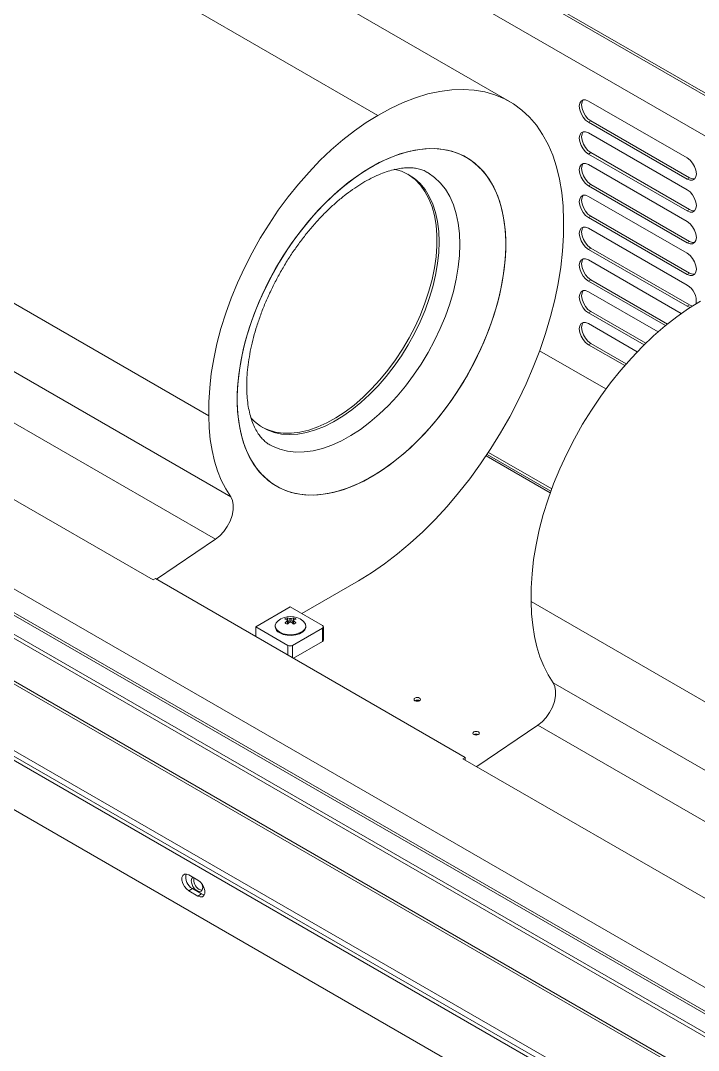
# Model space of a CAD drawing. Header units: millimetres. Extents: x 232323 to 272954, y -5343 to 8721.
# Drawn here: x 271859.6 to 272023.9, y 1152 to 1401.9 of the extents above; entities that cross this region are included whole.
import ezdxf

# ---------------------------------------------------------------- set-up
doc = ezdxf.new("R2010")
doc.units = ezdxf.units.MM
doc.header["$MEASUREMENT"] = 0
doc.layers.get('0').update_dxf_attribs({"linetype": 'CONTINUOUS'})
doc.layers.add('에어가이드', color=3, linetype='CONTINUOUS')

# ---------------------------------------------------------------- blocks, each defined once
blk = doc.blocks.new('A$C082D5D62')
at = {"color": 7, "linetype": 'Continuous', "lineweight": 15}
for p, q in [((146.1, 570.54), (784.22, 202.16)), ((146.66, 570.86), (784.78, 202.48)), ((146.1, 560.77), (775.75, 197.27)), ((410.09, 389.36), (323.79, 439.18)), ((378.17, 386), (291.87, 435.82)), ((660.06, 57.37), (9.19, 433.11)), ((660.06, 51.59), (9.19, 427.33)), ((660.06, 50.95), (9.19, 426.69)), ((16.18, 405.98), (656.47, 36.34)), ((16.32, 406.6), (656.62, 36.96)), ((0, 396.76), (666.8, 11.83)), ((0.89, 397.28), (667.69, 12.34)), ((453.16, 375.66), (429.22, 389.48)), ((2.78, 383.2), (664.01, 1.48)), ((429.78, 384.66), (429.22, 384.34)), ((429.22, 384.34), (453.16, 370.52)), ((429.78, 384.66), (453.72, 370.84)), ((453.16, 367.95), (429.22, 381.77)), ((429.78, 376.95), (429.22, 376.62)), ((429.22, 376.62), (453.16, 362.8)), ((429.78, 376.95), (453.72, 363.12)), ((453.16, 360.23), (429.22, 374.05)), ((453.72, 370.84), (453.16, 370.52)), ((429.78, 369.23), (429.22, 368.91)), ((429.22, 368.91), (453.16, 355.09)), ((429.78, 369.23), (453.72, 355.41)), ((453.16, 352.52), (429.22, 366.34)), ((337.17, 313.11), (250.87, 362.93)), ((453.72, 363.12), (453.16, 362.8)), ((429.78, 361.51), (429.22, 361.19)), ((429.22, 361.19), (453.16, 347.37)), ((429.78, 361.51), (453.72, 347.69)), ((453.16, 344.8), (429.22, 358.62)), ((453.72, 355.41), (453.16, 355.09)), ((429.78, 353.8), (429.22, 353.48)), ((429.22, 353.48), (453.16, 339.66)), ((429.78, 353.8), (453.72, 339.98)), ((451.73, 337.91), (429.22, 350.91)), ((453.72, 347.69), (453.16, 347.37)), ((429.78, 346.08), (429.22, 345.76)), ((429.22, 345.76), (447.89, 334.98)), ((429.78, 346.08), (448.36, 335.36)), ((342.46, 293.41), (256.15, 343.23)), ((446.09, 333.45), (429.22, 343.19)), ((453.72, 339.98), (453.16, 339.66)), ((429.78, 338.37), (429.22, 338.05)), ((429.22, 338.05), (442.68, 330.28)), ((429.78, 338.37), (443.09, 330.68)), ((441.06, 328.64), (429.22, 335.48)), ((338.77, 283.1), (252.47, 332.92)), ((429.78, 330.65), (429.22, 330.33)), ((429.22, 330.33), (437.99, 325.27)), ((429.78, 330.65), (438.36, 325.7)), ((417.36, 328.88), (433.45, 319.59)), ((234.54, 324.68), (323.62, 273.25)), ((420.1, 294.79), (404.63, 303.72)), ((404.94, 304.19), (420.3, 295.32)), ((324.47, 273.4), (338.77, 283.1)), ((324.18, 273.57), (323.62, 273.25)), ((399.34, 230.18), (324.18, 273.57)), ((373.45, 273.03), (359.67, 265.08)), ((501.64, 218.16), (415.34, 267.98)), ((348.54, 261.86), (356.89, 266.68)), ((356.89, 266.68), (364.68, 262.18)), ((356.13, 264.08), (356.56, 262.85)), ((357.76, 264.08), (357.34, 262.85)), ((348.54, 261.86), (348.54, 259.51)), ((356.33, 257.36), (348.54, 261.86)), ((353.24, 262.08), (353.24, 261.89)), ((364.68, 261.54), (357.45, 257.36)), ((360.65, 261.89), (360.65, 262.08)), ((364.68, 258.33), (364.68, 261.54)), ((364.92, 258.65), (364.92, 261.86)), ((364.68, 258.33), (357.64, 254.26)), ((506.93, 198.46), (420.63, 248.28)), ((402.13, 227.93), (416.94, 237.97)), ((503.24, 188.15), (416.94, 237.97)), ((398.78, 229.86), (399.34, 230.18)), ((399.34, 230.18), (399.34, 229.54)), ((398.78, 229.86), (487.87, 178.43)), ((334.51, 200.37), (332.29, 201.66)), ((333.18, 198.32), (332.29, 197.8)), ((332.29, 197.8), (334.51, 196.52)), ((335.4, 197.03), (333.18, 198.32)), ((335.4, 197.03), (334.51, 196.52))]:
    blk.add_line(p, q, dxfattribs=at)
at = {"color": 8, "linetype": 'Continuous', "lineweight": 15}
for p, q in [((659.69, 45.55), (23.76, 412.66)), ((24.59, 413.2), (659.69, 46.56)), ((9.19, 393.84), (660.06, 18.1)), ((419.96, 294.4), (404.4, 303.38)), ((356.33, 255.01), (356.33, 257.36)), ((357.45, 257.36), (357.45, 254.37))]:
    blk.add_line(p, q, dxfattribs=at)
at = {"color": 7, "linetype": 'Continuous', "lineweight": 15, "flags": 128}
for points in [[(423.15, 360.5), (423.04, 363.97), (422.73, 367.31), (422.2, 370.49), (421.48, 373.5), (420.54, 376.33), (419.41, 378.96), (418.09, 381.39), (416.58, 383.59), (414.9, 385.57), (413.04, 387.3), (411.02, 388.79), (408.84, 390.02), (406.52, 390.99), (404.08, 391.7), (401.51, 392.14), (398.83, 392.31), (396.06, 392.21), (393.2, 391.83), (390.28, 391.19), (387.3, 390.28), (384.28, 389.11), (381.23, 387.68), (378.17, 386)], [(429.22, 389.48), (428.53, 389.75), (427.91, 389.75), (427.42, 389.46), (427.1, 388.93), (426.99, 388.2), (427.1, 387.34), (427.42, 386.44), (427.91, 385.59), (428.53, 384.86), (429.22, 384.34)], [(427.95, 389.76), (427.66, 389.25), (427.55, 388.52), (427.66, 387.66), (427.97, 386.76), (428.47, 385.91), (429.09, 385.18), (429.78, 384.66)], [(378.17, 386), (375.3, 384.23), (372.45, 382.24), (369.62, 380.03), (366.83, 377.61), (364.1, 375.01), (361.44, 372.23), (358.86, 369.28), (356.38, 366.19), (354, 362.96), (351.74, 359.61), (349.61, 356.16), (347.62, 352.62), (345.78, 349.01), (344.1, 345.35), (342.58, 341.66), (341.24, 337.96), (340.08, 334.25), (339.11, 330.57), (338.32, 326.93), (337.74, 323.35), (337.35, 319.84), (337.16, 316.42), (337.17, 313.11)], [(429.22, 381.77), (428.53, 382.04), (427.91, 382.03), (427.42, 381.75), (427.1, 381.21), (426.99, 380.48), (427.1, 379.62), (427.42, 378.72), (427.91, 377.87), (428.53, 377.15), (429.22, 376.62)], [(427.95, 382.04), (427.66, 381.53), (427.55, 380.8), (427.66, 379.95), (427.97, 379.05), (428.47, 378.19), (429.09, 377.47), (429.78, 376.95)], [(344.03, 317.09), (344.13, 314.23), (344.42, 311.5), (344.91, 308.92), (345.58, 306.5), (346.45, 304.26), (347.49, 302.21), (348.71, 300.36), (350.1, 298.72), (351.65, 297.31), (353.35, 296.13), (355.18, 295.19), (357.15, 294.49), (359.23, 294.05), (361.42, 293.85), (363.7, 293.91), (366.05, 294.22), (368.47, 294.78), (370.94, 295.59), (373.45, 296.64), (375.97, 297.92), (378.49, 299.44), (381.01, 301.17), (383.49, 303.11), (385.94, 305.25), (388.33, 307.58), (390.65, 310.07), (392.89, 312.72), (395.02, 315.51), (397.05, 318.42), (398.95, 321.44), (400.72, 324.54), (402.34, 327.71), (403.81, 330.93), (405.12, 334.18), (406.25, 337.44), (407.21, 340.7), (407.98, 343.92), (408.56, 347.09), (408.95, 350.2), (409.15, 353.22), (409.15, 356.14), (408.95, 358.93), (408.56, 361.59), (407.98, 364.09), (407.21, 366.42), (406.25, 368.57), (405.12, 370.53), (403.81, 372.27), (402.34, 373.79), (400.72, 375.09), (398.95, 376.15), (397.05, 376.97), (395.02, 377.54), (392.89, 377.87), (390.65, 377.94), (388.33, 377.75), (385.94, 377.32), (383.49, 376.63), (381.01, 375.7), (378.49, 374.53), (375.97, 373.13), (373.45, 371.51), (370.94, 369.67), (368.47, 367.62), (366.05, 365.39), (363.7, 362.98), (361.42, 360.41), (359.23, 357.69), (357.15, 354.83), (355.18, 351.87), (353.35, 348.8), (351.65, 345.66), (350.1, 342.47), (348.71, 339.23), (347.49, 335.97), (346.45, 332.71), (345.58, 329.47), (344.91, 326.27), (344.42, 323.13), (344.13, 320.06), (344.03, 317.09)], [(409.17, 354.69), (409.07, 351.72), (408.78, 348.66), (408.29, 345.51), (407.62, 342.31), (406.75, 339.07), (405.71, 335.81), (404.49, 332.56), (403.1, 329.32), (401.55, 326.12), (399.85, 322.98), (398.02, 319.92), (396.05, 316.95), (393.97, 314.1), (391.78, 311.38), (389.5, 308.8), (387.14, 306.39), (384.72, 304.16), (382.26, 302.12), (379.75, 300.28), (377.23, 298.65), (374.71, 297.25), (372.19, 296.08), (369.7, 295.15), (367.26, 294.47), (364.87, 294.03), (362.55, 293.85), (360.31, 293.92), (358.18, 294.24), (356.15, 294.81), (354.25, 295.63), (352.48, 296.69), (350.86, 297.99), (349.39, 299.51), (348.08, 301.26), (346.95, 303.21), (345.99, 305.36), (345.22, 307.69), (344.64, 310.19), (344.25, 312.85), (344.05, 315.64), (344.05, 318.56), (344.25, 321.58), (344.64, 324.69), (345.22, 327.86), (345.99, 331.09), (346.95, 334.34), (348.08, 337.6), (349.39, 340.85), (350.86, 344.07), (352.48, 347.24), (354.25, 350.35), (356.15, 353.36), (358.18, 356.27), (360.31, 359.06), (362.55, 361.71), (364.87, 364.21), (367.26, 366.53), (369.7, 368.67), (372.19, 370.61), (374.71, 372.35), (377.23, 373.86), (379.75, 375.15), (382.26, 376.2), (384.72, 377.01), (387.14, 377.57), (389.5, 377.88), (391.78, 377.93), (393.97, 377.74), (396.05, 377.29), (398.02, 376.59), (399.85, 375.65), (401.55, 374.47), (403.1, 373.06), (404.49, 371.42), (405.71, 369.57), (406.75, 367.52), (407.62, 365.28), (408.29, 362.86), (408.78, 360.28), (409.07, 357.55), (409.17, 354.69)], [(453.16, 370.52), (453.85, 370.25), (454.47, 370.25), (454.96, 370.54), (455.28, 371.07), (455.39, 371.8), (455.28, 372.66), (454.96, 373.56), (454.47, 374.42), (453.85, 375.14), (453.16, 375.66)], [(393.02, 355.34), (392.93, 357.84), (392.63, 360.21), (392.15, 362.42), (391.47, 364.47), (390.61, 366.33), (389.57, 368), (388.37, 369.45), (387, 370.68), (385.49, 371.67), (383.84, 372.42), (382.06, 372.93), (382.06, 372.93)], [(429.22, 374.05), (428.53, 374.32), (427.91, 374.32), (427.42, 374.03), (427.1, 373.5), (426.99, 372.77), (427.1, 371.91), (427.42, 371.01), (427.91, 370.16), (428.53, 369.43), (429.22, 368.91)], [(427.95, 374.33), (427.66, 373.82), (427.55, 373.09), (427.66, 372.23), (427.97, 371.33), (428.47, 370.48), (429.09, 369.75), (429.78, 369.23)], [(349.98, 310.35), (351.54, 309.64), (353.32, 309.14), (355.21, 308.88), (357.19, 308.88), (359.25, 309.13), (361.38, 309.63), (363.55, 310.38), (365.75, 311.37), (367.97, 312.59), (370.18, 314.04), (372.37, 315.7), (374.52, 317.55), (376.62, 319.6), (378.64, 321.81), (380.57, 324.17), (382.41, 326.67), (384.12, 329.28), (385.71, 331.99), (387.15, 334.76), (388.44, 337.59), (389.56, 340.45), (390.51, 343.31), (391.28, 346.15), (391.86, 348.96), (392.25, 351.7), (392.44, 354.36), (392.44, 356.92), (392.25, 359.36), (391.86, 361.66), (391.28, 363.79), (390.51, 365.75), (389.56, 367.51), (388.44, 369.07), (387.15, 370.41), (385.71, 371.52), (385.4, 371.72)], [(390.11, 372.19), (390.33, 372.06), (391.88, 370.96), (393.28, 369.62), (394.51, 368.06), (395.57, 366.28), (396.45, 364.3), (397.14, 362.14), (397.64, 359.81), (397.94, 357.32), (398.04, 354.69)], [(453.72, 370.84), (454.41, 370.57), (454.99, 370.57)], [(453.16, 362.8), (453.85, 362.53), (454.47, 362.54), (454.96, 362.82), (455.28, 363.36), (455.39, 364.09), (455.28, 364.95), (454.96, 365.85), (454.47, 366.7), (453.85, 367.42), (453.16, 367.95)], [(429.22, 366.34), (428.53, 366.61), (427.91, 366.6), (427.42, 366.32), (427.1, 365.78), (426.99, 365.05), (427.1, 364.19), (427.42, 363.29), (427.91, 362.44), (428.53, 361.72), (429.22, 361.19)], [(427.95, 366.61), (427.66, 366.1), (427.55, 365.37), (427.66, 364.51), (427.97, 363.62), (428.47, 362.76), (429.09, 362.04), (429.78, 361.51)], [(453.72, 363.12), (454.41, 362.85), (454.99, 362.85)], [(373.45, 273.03), (376.62, 274.97), (379.78, 277.15), (382.91, 279.54), (386, 282.13), (389.04, 284.92), (392.02, 287.9), (394.92, 291.05), (397.73, 294.36), (400.45, 297.82), (403.06, 301.41), (405.54, 305.12), (407.9, 308.93), (410.11, 312.83), (412.18, 316.8), (414.09, 320.82), (415.83, 324.89), (417.4, 328.97), (418.79, 333.07), (420, 337.15), (421.02, 341.21), (421.84, 345.22), (422.47, 349.17), (422.9, 353.04), (423.12, 356.83), (423.15, 360.5)], [(453.16, 355.09), (453.85, 354.82), (454.47, 354.82), (454.96, 355.11), (455.28, 355.64), (455.39, 356.37), (455.28, 357.23), (454.96, 358.13), (454.47, 358.98), (453.85, 359.71), (453.16, 360.23)], [(429.22, 358.62), (428.53, 358.89), (427.91, 358.89), (427.42, 358.6), (427.1, 358.07), (426.99, 357.34), (427.1, 356.48), (427.42, 355.58), (427.91, 354.72), (428.53, 354), (429.22, 353.48)], [(427.95, 358.9), (427.66, 358.39), (427.55, 357.66), (427.66, 356.8), (427.97, 355.9), (428.47, 355.05), (429.09, 354.32), (429.78, 353.8)], [(347.31, 312.57), (348.23, 311.66), (349.67, 310.54), (351.26, 309.67), (352.97, 309.04), (354.81, 308.66), (356.74, 308.53), (358.77, 308.65), (360.86, 309.03), (363.01, 309.65), (365.2, 310.52), (367.42, 311.63), (369.63, 312.96), (371.83, 314.52), (374.01, 316.28), (376.13, 318.23), (378.19, 320.36), (380.18, 322.65), (382.06, 325.09), (383.84, 327.64), (385.49, 330.3), (387, 333.05), (388.37, 335.85), (389.57, 338.7), (390.61, 341.56), (391.47, 344.41), (392.15, 347.24), (392.63, 350.02), (392.93, 352.72), (393.02, 355.34)], [(453.72, 355.41), (454.41, 355.14), (454.99, 355.14)], [(398.04, 354.69), (397.94, 351.96), (397.64, 349.12), (397.14, 346.22), (396.45, 343.25), (395.57, 340.26), (394.51, 337.26), (393.28, 334.28), (391.88, 331.33), (390.33, 328.44), (388.64, 325.62), (386.81, 322.91), (384.87, 320.31), (382.82, 317.86), (380.69, 315.56), (378.49, 313.44), (376.23, 311.51), (373.93, 309.78), (371.61, 308.27), (369.29, 306.98), (366.98, 305.94), (364.7, 305.14), (362.47, 304.59), (360.3, 304.3), (358.21, 304.26), (356.21, 304.48), (354.33, 304.96), (352.56, 305.69), (351.93, 306.04)], [(453.16, 347.37), (453.85, 347.1), (454.47, 347.11), (454.96, 347.39), (455.28, 347.93), (455.39, 348.66), (455.28, 349.52), (454.96, 350.42), (454.47, 351.27), (453.85, 351.99), (453.16, 352.52)], [(429.22, 350.91), (428.53, 351.18), (427.91, 351.17), (427.42, 350.89), (427.1, 350.35), (426.99, 349.62), (427.1, 348.76), (427.42, 347.86), (427.91, 347.01), (428.53, 346.29), (429.22, 345.76)], [(427.95, 351.18), (427.66, 350.67), (427.55, 349.94), (427.66, 349.08), (427.97, 348.18), (428.47, 347.33), (429.09, 346.61), (429.78, 346.08)], [(453.72, 347.69), (454.41, 347.42), (454.99, 347.42)], [(429.22, 343.19), (428.53, 343.46), (427.91, 343.46), (427.42, 343.17), (427.1, 342.64), (426.99, 341.9), (427.1, 341.05), (427.42, 340.15), (427.91, 339.29), (428.53, 338.57), (429.22, 338.05)], [(427.95, 343.46), (427.66, 342.96), (427.55, 342.23), (427.66, 341.37), (427.97, 340.47), (428.47, 339.62), (429.09, 338.89), (429.78, 338.37)], [(456.34, 340.88), (453.47, 339.1), (450.62, 337.11), (447.79, 334.9), (445.01, 332.49), (442.28, 329.88), (439.62, 327.1), (437.04, 324.16), (434.55, 321.06), (432.17, 317.83), (429.91, 314.48), (427.78, 311.03), (425.79, 307.49), (423.95, 303.88), (422.27, 300.22), (420.76, 296.53), (419.41, 292.83), (418.25, 289.13), (417.28, 285.44), (416.5, 281.8), (415.91, 278.22), (415.52, 274.71), (415.33, 271.29), (415.34, 267.98)], [(453.72, 339.98), (454.41, 339.71), (454.41, 339.71)], [(453.16, 339.66), (453.85, 339.39), (453.89, 339.38)], [(429.22, 335.48), (428.53, 335.75), (427.91, 335.74), (427.42, 335.46), (427.1, 334.92), (426.99, 334.19), (427.1, 333.33), (427.42, 332.43), (427.91, 331.58), (428.53, 330.86), (429.22, 330.33)], [(427.95, 335.75), (427.66, 335.24), (427.55, 334.51), (427.66, 333.65), (427.97, 332.75), (428.47, 331.9), (429.09, 331.18), (429.78, 330.65)], [(337.17, 313.11), (337.25, 310.18), (337.51, 307.36), (337.93, 304.67), (338.52, 302.11), (339.26, 299.69), (340.17, 297.43), (341.24, 295.33), (342.46, 293.41)], [(338.77, 283.1), (339.8, 283.94), (340.76, 284.99), (341.61, 286.21), (342.29, 287.53), (342.77, 288.89), (343.04, 290.22), (343.08, 291.45), (342.88, 292.54), (342.46, 293.41)], [(415.34, 267.98), (415.43, 265.05), (415.68, 262.24), (416.1, 259.54), (416.69, 256.98), (417.44, 254.56), (418.35, 252.3), (419.41, 250.2), (420.63, 248.28)], [(353.94, 263.33), (353.48, 262.83), (353.25, 262.23), (353.33, 261.63), (353.7, 261.06), (354.33, 260.57)], [(354.33, 260.57), (355.17, 260.2), (356.16, 259.99), (357.21, 259.95), (358.24, 260.08), (359.16, 260.37), (359.91, 260.8), (360.41, 261.33), (360.64, 261.93), (360.56, 262.53), (360.19, 263.1), (359.95, 263.33)], [(354.33, 260.38), (355.17, 260.02), (356.16, 259.81), (357.21, 259.76), (358.24, 259.89), (359.16, 260.18), (359.91, 260.61), (360.41, 261.15), (360.64, 261.74), (360.65, 261.89)], [(416.94, 237.97), (417.98, 238.81), (418.94, 239.86), (419.78, 241.08), (420.46, 242.4), (420.95, 243.76), (421.21, 245.09), (421.25, 246.33), (421.05, 247.41), (420.63, 248.28)], [(387.14, 243.93), (387.39, 243.84), (387.7, 243.8), (388, 243.84), (388.25, 243.93), (388.42, 244.08), (388.48, 244.26), (388.42, 244.43), (388.25, 244.58), (388, 244.68), (387.7, 244.71), (387.39, 244.68), (387.14, 244.58), (386.97, 244.43), (386.91, 244.26), (386.97, 244.08), (387.14, 243.93)], [(401.39, 235.71), (401.65, 235.61), (401.95, 235.57), (402.25, 235.61), (402.51, 235.71), (402.68, 235.85), (402.74, 236.03), (402.68, 236.2), (402.51, 236.35), (402.25, 236.45), (401.95, 236.48), (401.65, 236.45), (401.39, 236.35), (401.22, 236.2), (401.16, 236.03), (401.22, 235.85), (401.39, 235.71)], [(332.29, 201.66), (331.71, 201.87), (331.21, 201.83), (330.84, 201.53), (330.64, 201.02), (330.64, 200.35), (330.84, 199.6), (331.21, 198.87), (331.71, 198.25), (332.29, 197.8)], [(333.27, 201.09), (333, 200.77), (332.9, 200.21), (333, 199.54), (333.3, 198.84), (333.76, 198.23), (334.29, 197.8), (334.82, 197.62), (335.27, 197.71), (335.57, 198.05), (335.68, 198.61), (335.68, 198.61)], [(334.51, 196.52), (335.08, 196.3), (335.59, 196.35), (335.96, 196.65), (336.16, 197.16), (336.16, 197.83), (335.96, 198.57), (335.59, 199.3), (335.08, 199.93), (334.51, 200.37)], [(334.85, 198.12), (335.38, 197.94), (335.51, 197.94)], [(335.68, 198.61), (335.57, 199.28), (335.55, 199.35)], [(336.05, 196.81), (335.97, 196.82), (335.4, 197.03)]]:
    blk.add_lwpolyline(points, dxfattribs=at)
at = {"color": 7, "linetype": 'Continuous', "lineweight": 15}
for centre, radius, start, end in [((450.92, 340.98), 4.43, 350.6417, 59.6032), ((356.95, 259.58), 4.8, 51.3221, 128.6779), ((357.51, 261.02), 3.35, 114.3238, 125.6709), ((355, 260.73), 3.07, 67.1818, 79.4165), ((359.84, 258.43), 6.12, 126.6597, 134.371), ((350.86, 254.01), 9.98, 58.1008, 61.9045), ((355.57, 261.06), 3.07, 67.1818, 79.4165), ((360.41, 258.1), 6.12, 126.6597, 134.371), ((356.43, 263.45), 0.27, 156.4244, 203.5774), ((356.95, 262.56), 1.34, 81.9923, 98.0071), ((356.95, 264.34), 1.34, 261.9933, 278.0069), ((358.32, 261.06), 3.07, 100.5835, 112.8183), ((353.48, 258.1), 6.12, 45.629, 53.3403), ((358.89, 260.73), 3.07, 100.5835, 112.8183), ((357.46, 263.45), 0.27, 336.4247, 23.5749), ((354.05, 258.43), 6.12, 45.629, 53.3403), ((356.38, 261.02), 3.35, 54.3299, 65.6755), ((363.03, 254.01), 9.98, 118.0954, 121.8992), ((355.07, 262.06), 1.83, 185.1156, 246.2046), ((364.56, 261.86), 0.344, 290.7832, 69.2166), ((364.52, 258.69), 0.396, 294.3742, 354.3057), ((356.89, 258.44), 1.21, 242.6096, 297.3905), ((387.7, 242.86), 1.21, 62.6158, 117.3842), ((401.95, 234.63), 1.21, 62.6157, 117.3843), ((334.71, 201.09), 3.17, 165.5655, 241.1234), ((336.27, 200.53), 2.8, 171.2586, 239.305)]:
    blk.add_arc(centre, radius, start, end, dxfattribs=at)
for points, knots in [([(351.94, 306.06), (351.79, 306.14), (351.29, 306.41), (350.55, 307.03), (349.7, 307.92), (348.93, 309), (348.22, 310.28), (347.6, 311.79), (347.09, 313.47), (346.7, 315.32), (346.44, 317.33), (346.32, 319.49), (346.34, 321.79), (346.51, 324.22), (346.84, 326.76), (347.32, 329.39), (347.96, 332.09), (348.76, 334.84), (349.7, 337.62), (350.8, 340.42), (352.04, 343.21), (353.42, 345.97), (354.92, 348.68), (356.53, 351.33), (358.25, 353.89), (360.07, 356.34), (361.95, 358.68), (363.9, 360.87), (365.9, 362.92), (367.93, 364.8), (369.97, 366.51), (372.01, 368.03), (374.02, 369.36), (376, 370.5), (377.91, 371.43), (379.75, 372.17), (381.5, 372.72), (383.13, 373.09), (384.66, 373.27), (386.06, 373.3), (387.35, 373.17), (388.54, 372.89), (389.45, 372.57), (389.94, 372.26), (390.1, 372.16)], [0, 0, 0, 0, 0.012382, 0.041234, 0.067483, 0.092025, 0.118107, 0.142952, 0.167083, 0.19085, 0.21446, 0.238034, 0.261624, 0.285279, 0.309021, 0.332861, 0.356798, 0.380824, 0.40493, 0.429102, 0.453327, 0.477589, 0.501875, 0.526168, 0.550451, 0.574706, 0.598918, 0.623072, 0.647153, 0.671148, 0.695045, 0.718833, 0.742508, 0.766074, 0.789543, 0.812949, 0.836345, 0.859798, 0.883444, 0.907493, 0.93227, 0.958269, 0.986207, 1, 1, 1, 1]), ([(356.18, 263.56), (356.19, 263.51), (356.21, 263.18), (356.23, 262.85), (356.25, 262.58)], [0, 0, 0, 0, 0.15692, 1, 1, 1, 1]), ([(356.24, 262.57), (356.23, 262.78), (356.21, 263.04), (356.19, 263.29), (356.18, 263.34)], [0, 0, 0, 0, 0.816993, 1, 1, 1, 1]), ([(356.82, 262.99), (356.8, 263.24), (356.78, 263.54), (356.76, 263.84), (356.76, 263.89)], [0, 0, 0, 0, 0.82843, 1, 1, 1, 1]), ([(357.13, 263.89), (357.13, 263.84), (357.11, 263.54), (357.09, 263.25), (357.07, 263)], [0, 0, 0, 0, 0.173435, 1, 1, 1, 1]), ([(357.64, 262.58), (357.66, 262.85), (357.68, 263.18), (357.7, 263.51), (357.71, 263.56)], [0, 0, 0, 0, 0.84308, 1, 1, 1, 1]), ([(357.71, 263.34), (357.7, 263.29), (357.68, 263.04), (357.66, 262.78), (357.65, 262.57)], [0, 0, 0, 0, 0.1830065, 1, 1, 1, 1])]:
    blk.add_open_spline(points, degree=3, knots=knots, dxfattribs=at)

msp = doc.modelspace()

# ---------------------------------------------------------------- block references
at = {"layer": '에어가이드'}
msp.add_blockref('A$C082D5D62', (271568.06, 992.9), dxfattribs=at)

doc.saveas('drawing.dxf')
